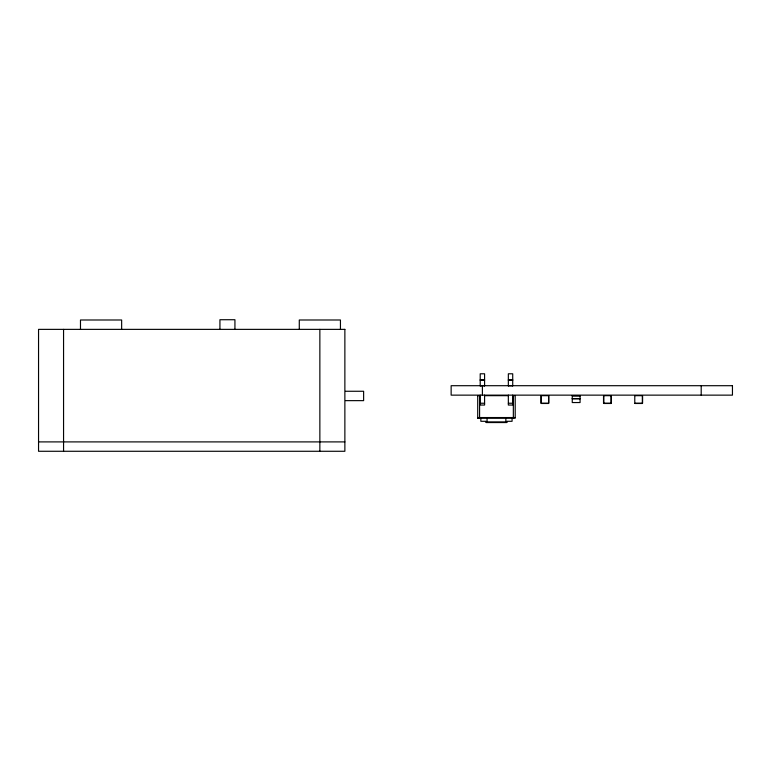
<?xml version="1.0" encoding="UTF-8"?>
<svg xmlns="http://www.w3.org/2000/svg" width="771" height="771" viewBox="0 0 771 771"><rect width="100%" height="100%" fill="white"/><g stroke="black" fill="none" stroke-linecap="round" stroke-linejoin="round"><path stroke-width="1.16" d="M480.208 379.775L484.583 379.775M508.34 379.775L512.715 379.775M480.208 380.296L484.583 380.296M508.34 380.296L512.715 380.296M480.208 385.77L484.583 385.77M508.34 385.77L512.715 385.77M345.495 391.263L363.623 391.263L363.623 400.641L345.495 400.641M477.731 395.668L480.208 395.668M484.583 395.668L508.34 395.668M512.715 395.668L515.192 395.668L515.211 418.171L477.731 418.171M541.252 395.668L548.567 395.668M603.77 395.668L611.075 395.668M635.025 395.668L642.339 395.668M572.255 395.889L580.071 395.889M572.255 398.578L580.071 398.578M572.255 398.79L580.071 398.79M480.208 403.233L484.583 403.233M508.34 403.233L512.715 403.233M541.502 403.233L548.316 403.233M604.021 403.233L610.834 403.233M635.275 403.233L642.089 403.233M541.252 403.484L548.567 403.484M603.77 403.484L611.075 403.484M635.025 403.484L642.339 403.484M477.731 417.545L515.192 417.545M485.518 421.92L507.405 421.92M486.144 422.547L506.778 422.547M38.55 441.899L344.868 441.899M701.196 385.702L701.196 395.137M642.59 395.918L642.59 403.233M642.339 396.169L642.339 402.982M634.774 395.918L634.774 403.233M611.326 395.918L611.326 403.233M611.075 396.169L611.075 402.982M603.77 396.169L603.77 402.982M603.52 395.918L603.52 403.233M548.817 395.918L548.817 403.233M548.567 396.169L548.567 402.982M541.252 396.169L541.252 402.982M541.001 395.918L541.001 403.233M513.341 395.668L513.341 418.171M512.715 385.914L512.715 373.79L508.34 373.79L508.34 385.914M512.715 395.128L512.715 405.045L508.34 405.045L508.34 395.128M512.079 418.171L512.079 421.303L505.843 421.303L505.843 418.171M487.079 418.171L487.079 421.303L480.844 421.303L480.844 418.171M484.583 385.914L484.583 373.79L480.208 373.79L480.208 385.914M484.583 395.128L484.583 405.045L480.208 405.045L480.208 395.128M482.395 385.702L482.395 395.137M479.581 395.668L479.581 418.171M477.712 395.668L477.712 418.171M340.445 329.496L340.445 319.994L299.283 319.994L299.283 329.496M319.859 329.371L319.859 451.276M234.933 329.275L234.933 319.724L219.928 319.724L219.928 329.275M121.645 329.496L121.645 319.994L80.483 319.994L80.483 329.496M63.559 329.371L63.559 451.276M344.868 329.371L38.55 329.371L38.55 451.276L344.868 451.276L344.868 329.371M732.45 385.702L451.141 385.702L451.141 395.137L732.45 395.137L732.45 385.702M580.071 395.668L572.255 395.668L572.255 402.549L580.071 402.549L580.071 395.668"/></g></svg>
